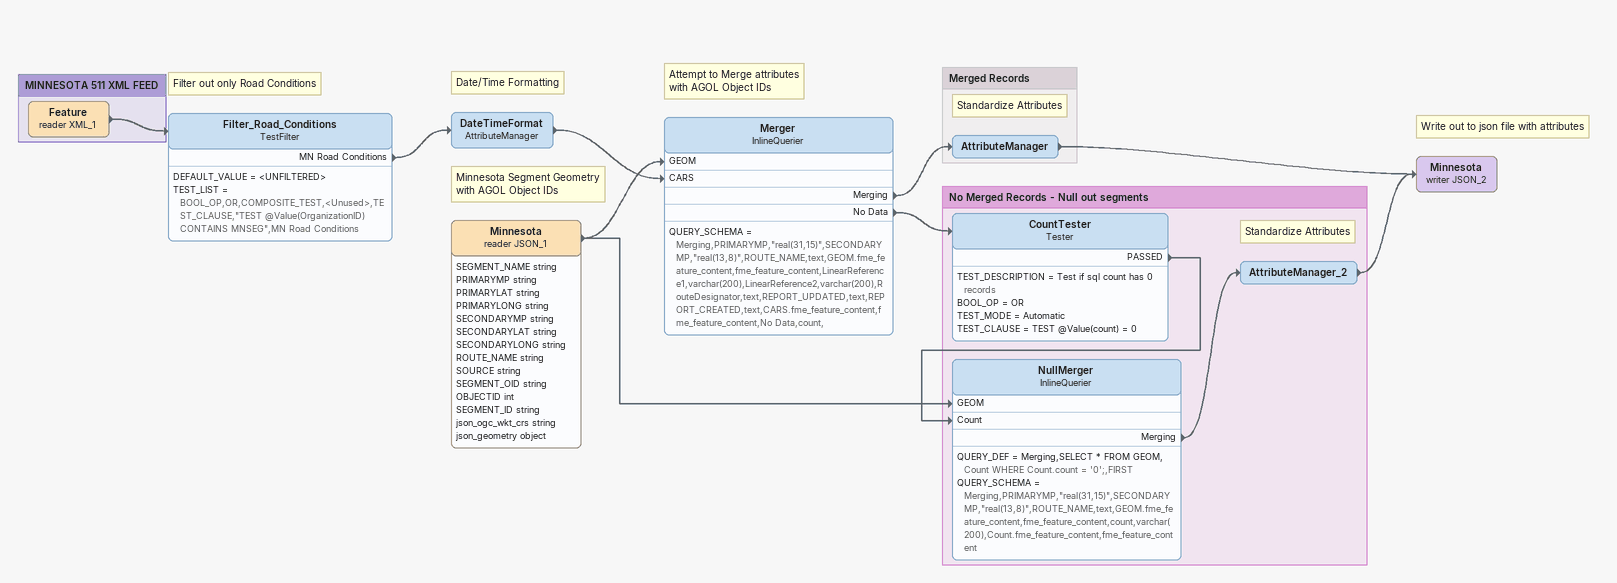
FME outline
Note: Filter out only Road Conditions
Filter_Road_Conditions: TestFilter
    DEFAULT_VALUE = <UNFILTERED>
    TEST_LIST = BOOL_OP,OR,COMPOSITE_TEST,<Unused>,TEST_CLAUSE,"TEST @Value(OrganizationID) CONTAINS MNSEG",MN Road Conditions
    MN Road Conditions -> DateTimeFormat
Note: Date/Time Formatting
DateTimeFormat: AttributeManager
    -> Merger [CARS]
Note: Minnesota Segment Geometry / with AGOL Object IDs
Minnesota (reader JSON_1)
    attributes: SEGMENT_NAME string, PRIMARYMP string, PRIMARYLAT string, PRIMARYLONG string, SECONDARYMP string, SECONDARYLAT string, SECONDARYLONG string, ROUTE_NAME string, SOURCE string, SEGMENT_OID string, OBJECTID int, SEGMENT_ID string, json_ogc_wkt_crs string, json_geometry object
    -> Merger [GEOM]
    -> NullMerger [GEOM]
Note: Attempt to Merge attributes / with AGOL Object IDs
Merger: InlineQuerier
    QUERY_SCHEMA = Merging,PRIMARYMP,"real(31,15)",SECONDARYMP,"real(13,8)",ROUTE_NAME,text,GEOM.fme_feature_content,fme_feature_content,LinearReference1,varchar(200),LinearReference2,varchar(200),RouteDesignator,text,REPORT_UPDATED,text,REPORT_CREATED,text,CARS.fme_feature_content,fme_feature_content,No Data,count,
    Merging -> AttributeManager
    No Data -> CountTester
Note: Write out to json file with attributes
Minnesota (writer JSON_2)

Bookmark: MINNESOTA 511 XML FEED
Feature (reader XML_1)
    -> Filter_Road_Conditions

Bookmark: Merged Records
Note: Standardize Attributes
AttributeManager
    -> Minnesota (writer JSON_2)

Bookmark: No Merged Records - Null out segments
CountTester: Tester
    TEST_DESCRIPTION = Test if sql count has 0 records
    BOOL_OP = OR
    TEST_MODE = Automatic
    TEST_CLAUSE = TEST @Value(count) = 0
    PASSED -> NullMerger [Count]
NullMerger: InlineQuerier
    QUERY_DEF = Merging,SELECT * FROM GEOM, Count WHERE Count.count = '0';,FIRST
    QUERY_SCHEMA = Merging,PRIMARYMP,"real(31,15)",SECONDARYMP,"real(13,8)",ROUTE_NAME,text,GEOM.fme_feature_content,fme_feature_content,count,varchar(200),Count.fme_feature_content,fme_feature_content
    Merging -> AttributeManager_2
Note: Standardize Attributes
AttributeManager_2
    -> Minnesota (writer JSON_2)
